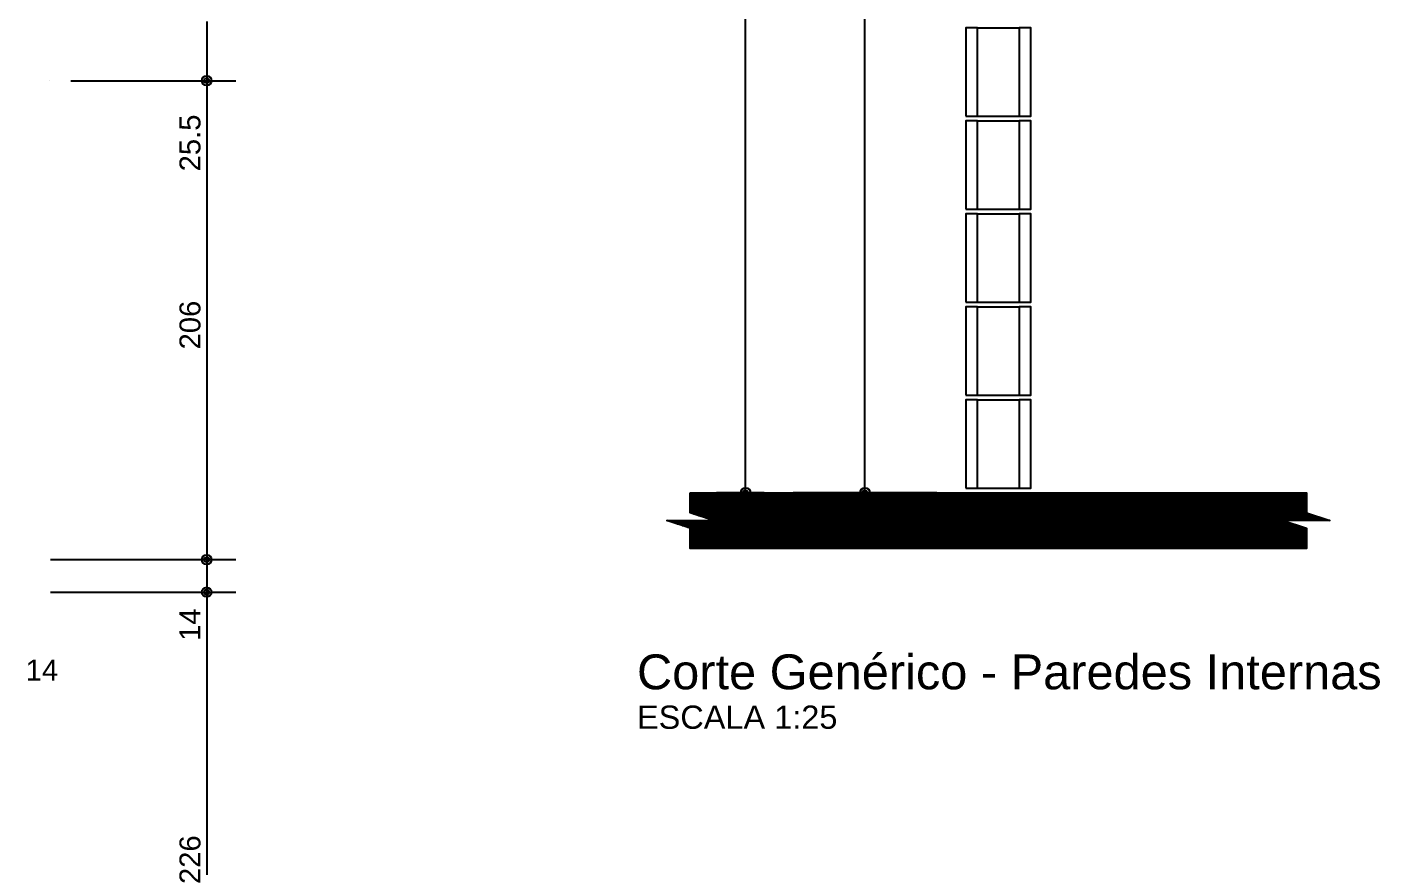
# Model space of a CAD drawing. Extents: x 0 to 119, y 0 to 84.
# Drawn here: x 47.58 to 59.22, y 59.67 to 66.9 of the extents above; entities that cross this region are included whole.
import ezdxf

# ---------------------------------------------------------------- set-up
doc = ezdxf.new("R2010")
doc.units = 0
doc.header["$MEASUREMENT"] = 0
doc.linetypes.add('ESTILO_TQS_0003', pattern=[1.5, 0.5, -0.4, 0.1, -0.5])
for name, color, linetype in [('10', 252, 'CONTINUOUS'), ('20', 1, 'CONTINUOUS'), ('24', 7, 'CONTINUOUS'), ('29', 9, 'CONTINUOUS'), ('32', 250, 'CONTINUOUS'), ('6', 178, 'CONTINUOUS')]:
    doc.layers.add(name, color=color, linetype=linetype)
doc.styles.add('TQS_ARIAL', font='arial.ttf')

msp = doc.modelspace()

# ---------------------------------------------------------------- linework, layer by layer
at = {"layer": '10', "color": 252, "linetype": 'Continuous'}
for p, q in [((55.754675, 66.890497), (56.114675, 66.890497)), ((55.754675, 66.130497), (56.114675, 66.130497)), ((55.754675, 66.090497), (56.114675, 66.090497)), ((55.754675, 65.330497), (56.114675, 65.330497)), ((55.754675, 65.290497), (56.114675, 65.290497)), ((55.754675, 64.530497), (56.114675, 64.530497)), ((55.754675, 64.490497), (56.114675, 64.490497)), ((55.754675, 63.730497), (56.114675, 63.730497)), ((55.754675, 63.690497), (56.114675, 63.690497)), ((55.754675, 62.930497), (56.114675, 62.930497))]:
    msp.add_line(p, q, dxfattribs=at)
for points in [[(55.654675, 66.130497), (55.754675, 66.130497), (55.754675, 66.890497), (55.654675, 66.890497), (55.654675, 66.130497)], [(56.114675, 66.130497), (56.214675, 66.130497), (56.214675, 66.890497), (56.114675, 66.890497), (56.114675, 66.130497)], [(55.654675, 65.330497), (55.754675, 65.330497), (55.754675, 66.090497), (55.654675, 66.090497), (55.654675, 65.330497)], [(56.114675, 65.330497), (56.214675, 65.330497), (56.214675, 66.090497), (56.114675, 66.090497), (56.114675, 65.330497)], [(55.654675, 64.530497), (55.754675, 64.530497), (55.754675, 65.290497), (55.654675, 65.290497), (55.654675, 64.530497)], [(56.114675, 64.530497), (56.214675, 64.530497), (56.214675, 65.290497), (56.114675, 65.290497), (56.114675, 64.530497)], [(55.654675, 63.730497), (55.754675, 63.730497), (55.754675, 64.490497), (55.654675, 64.490497), (55.654675, 63.730497)], [(56.114675, 63.730497), (56.214675, 63.730497), (56.214675, 64.490497), (56.114675, 64.490497), (56.114675, 63.730497)], [(55.654675, 62.930497), (55.754675, 62.930497), (55.754675, 63.690497), (55.654675, 63.690497), (55.654675, 62.930497)], [(56.114675, 62.930497), (56.214675, 62.930497), (56.214675, 63.690497), (56.114675, 63.690497), (56.114675, 62.930497)]]:
    msp.add_lwpolyline(points, dxfattribs=at)
at = {"layer": '20', "color": 1, "linetype": 'ESTILO_TQS_0003'}
msp.add_line((13.457408, 66.43486), (49.378504, 66.43486), dxfattribs=at)
at = {"layer": '29', "color": 9, "linetype": 'Continuous'}
for p, q in [((53.28434, 62.42016), (53.754678, 62.890497)), ((53.28434, 62.434302), (53.740536, 62.890497)), ((53.28434, 62.448444), (53.726393, 62.890497)), ((53.28434, 62.717164), (53.457693, 62.890497)), ((53.28434, 62.731286), (53.443551, 62.890497)), ((53.28434, 62.745429), (53.429409, 62.890497)), ((53.28434, 62.759571), (53.415266, 62.890497)), ((53.28434, 62.773713), (53.401124, 62.890497)), ((53.28434, 62.787855), (53.386982, 62.890497)), ((53.28434, 62.801997), (53.37284, 62.890497)), ((53.28434, 62.816139), (53.358698, 62.890497)), ((53.28434, 62.830281), (53.344556, 62.890497)), ((53.28434, 62.844424), (53.330414, 62.890497)), ((53.28434, 62.858566), (53.316271, 62.890497)), ((53.28434, 62.872708), (53.302129, 62.890497)), ((53.28434, 62.88685), (53.287987, 62.890497)), ((53.28434, 62.879162), (53.753005, 62.410497)), ((53.28434, 62.86502), (53.738863, 62.410497)), ((53.28434, 62.850878), (53.72472, 62.410497)), ((53.28434, 62.836736), (53.463698, 62.657378)), ((53.287147, 62.890497), (53.767147, 62.410497)), ((53.28882, 62.410497), (53.76882, 62.890497)), ((53.294961, 62.713623), (53.471835, 62.890497)), ((53.301289, 62.890497), (53.781289, 62.410497)), ((53.302962, 62.410497), (53.782962, 62.890497)), ((53.305568, 62.710088), (53.485977, 62.890497)), ((53.315431, 62.890497), (53.795431, 62.410497)), ((53.316174, 62.706552), (53.500119, 62.890497)), ((53.317104, 62.410497), (53.797104, 62.890497)), ((53.326781, 62.703017), (53.514261, 62.890497)), ((53.329573, 62.890497), (53.809573, 62.410497)), ((53.331246, 62.410497), (53.811246, 62.890497)), ((53.337387, 62.699481), (53.528404, 62.890497)), ((53.343715, 62.890497), (53.823715, 62.410497)), ((53.345388, 62.410497), (53.825388, 62.890497)), ((53.347994, 62.695946), (53.542546, 62.890497)), ((53.357858, 62.890497), (53.837858, 62.410497)), ((53.358601, 62.69241), (53.556688, 62.890497)), ((53.35953, 62.410497), (53.83953, 62.890497)), ((53.369207, 62.688875), (53.57083, 62.890497)), ((53.372, 62.890497), (53.852, 62.410497)), ((53.373673, 62.410497), (53.853673, 62.890497)), ((53.379814, 62.685339), (53.584972, 62.890497)), ((53.386142, 62.890497), (53.866142, 62.410497)), ((53.387815, 62.410497), (53.867815, 62.890497)), ((53.390421, 62.681804), (53.599114, 62.890497)), ((53.400284, 62.890497), (53.880284, 62.410497)), ((53.401027, 62.678268), (53.613256, 62.890497)), ((53.401957, 62.410497), (53.881957, 62.890497)), ((53.411634, 62.674733), (53.627398, 62.890497)), ((53.414426, 62.890497), (53.894426, 62.410497)), ((53.416099, 62.410497), (53.896099, 62.890497)), ((53.42224, 62.671197), (53.641541, 62.890497)), ((53.428568, 62.890497), (53.908568, 62.410497)), ((53.430241, 62.410497), (53.910241, 62.890497)), ((53.432847, 62.667662), (53.655683, 62.890497)), ((53.44271, 62.890497), (53.92271, 62.410497)), ((53.443454, 62.664126), (53.669825, 62.890497)), ((53.444383, 62.410497), (53.924383, 62.890497)), ((53.45406, 62.66059), (53.683967, 62.890497)), ((53.456852, 62.890497), (53.936852, 62.410497)), ((53.458525, 62.410497), (53.938525, 62.890497)), ((53.464667, 62.657055), (53.698109, 62.890497)), ((53.470995, 62.890497), (53.950995, 62.410497)), ((53.472668, 62.410497), (53.952668, 62.890497)), ((53.475273, 62.653519), (53.712251, 62.890497)), ((53.485137, 62.890497), (53.965137, 62.410497)), ((53.48681, 62.410497), (53.96681, 62.890497)), ((53.499279, 62.890497), (53.979279, 62.410497)), ((53.500952, 62.410497), (53.980952, 62.890497)), ((53.513421, 62.890497), (53.993421, 62.410497)), ((53.515094, 62.410497), (53.995094, 62.890497)), ((53.527563, 62.890497), (54.007563, 62.410497)), ((53.529236, 62.410497), (54.009236, 62.890497)), ((53.541705, 62.890497), (54.021705, 62.410497)), ((53.543378, 62.410497), (54.023378, 62.890497)), ((53.555847, 62.890497), (54.035847, 62.410497)), ((53.55752, 62.410497), (54.03752, 62.890497)), ((53.56999, 62.890497), (54.04999, 62.410497)), ((53.571663, 62.410497), (54.051663, 62.890497)), ((53.584132, 62.890497), (54.064132, 62.410497)), ((53.585805, 62.410497), (54.065805, 62.890497)), ((53.598274, 62.890497), (54.078274, 62.410497)), ((53.599947, 62.410497), (54.079947, 62.890497)), ((53.612416, 62.890497), (54.092416, 62.410497)), ((53.614089, 62.410497), (54.094089, 62.890497)), ((53.626558, 62.890497), (54.106558, 62.410497)), ((53.628231, 62.410497), (54.108231, 62.890497)), ((53.6407, 62.890497), (54.1207, 62.410497)), ((53.642373, 62.410497), (54.122373, 62.890497)), ((53.654842, 62.890497), (54.134842, 62.410497)), ((53.656515, 62.410497), (54.136515, 62.890497)), ((53.668985, 62.890497), (54.148985, 62.410497)), ((53.670657, 62.410497), (54.150657, 62.890497)), ((53.683127, 62.890497), (54.163127, 62.410497)), ((53.6848, 62.410497), (54.1648, 62.890497)), ((53.697269, 62.890497), (54.177269, 62.410497)), ((53.698942, 62.410497), (54.178942, 62.890497)), ((53.711411, 62.890497), (54.191411, 62.410497)), ((53.713084, 62.410497), (54.193084, 62.890497)), ((53.725553, 62.890497), (54.205553, 62.410497)), ((53.727226, 62.410497), (54.207226, 62.890497)), ((53.739695, 62.890497), (54.219695, 62.410497)), ((53.741368, 62.410497), (54.221368, 62.890497)), ((53.753837, 62.890497), (54.233837, 62.410497)), ((53.75551, 62.410497), (54.23551, 62.890497)), ((53.767979, 62.890497), (54.247979, 62.410497)), ((53.769652, 62.410497), (54.249652, 62.890497)), ((53.782122, 62.890497), (54.262122, 62.410497)), ((53.783795, 62.410497), (54.263795, 62.890497)), ((53.796264, 62.890497), (54.276264, 62.410497)), ((53.797937, 62.410497), (54.277937, 62.890497)), ((53.810406, 62.890497), (54.290406, 62.410497)), ((53.812079, 62.410497), (54.292079, 62.890497)), ((53.824548, 62.890497), (54.304548, 62.410497)), ((53.826221, 62.410497), (54.306221, 62.890497)), ((53.83869, 62.890497), (54.31869, 62.410497)), ((53.840363, 62.410497), (54.320363, 62.890497)), ((53.852832, 62.890497), (54.332832, 62.410497)), ((53.854505, 62.410497), (54.334505, 62.890497)), ((53.866974, 62.890497), (54.346974, 62.410497)), ((53.868647, 62.410497), (54.348647, 62.890497)), ((53.881117, 62.890497), (54.361117, 62.410497)), ((53.88279, 62.410497), (54.36279, 62.890497)), ((53.895259, 62.890497), (54.375259, 62.410497)), ((53.896932, 62.410497), (54.376932, 62.890497)), ((53.909401, 62.890497), (54.389401, 62.410497)), ((53.911074, 62.410497), (54.391074, 62.890497)), ((53.923543, 62.890497), (54.403543, 62.410497)), ((53.925216, 62.410497), (54.405216, 62.890497)), ((53.937685, 62.890497), (54.417685, 62.410497)), ((53.939358, 62.410497), (54.419358, 62.890497)), ((53.951827, 62.890497), (54.431827, 62.410497)), ((53.9535, 62.410497), (54.4335, 62.890497)), ((53.965969, 62.890497), (54.445969, 62.410497)), ((53.967642, 62.410497), (54.447642, 62.890497)), ((53.980112, 62.890497), (54.460112, 62.410497)), ((53.981784, 62.410497), (54.461784, 62.890497)), ((53.994254, 62.890497), (54.474254, 62.410497)), ((53.995927, 62.410497), (54.475927, 62.890497)), ((54.008396, 62.890497), (54.488396, 62.410497)), ((54.010069, 62.410497), (54.490069, 62.890497)), ((54.022538, 62.890497), (54.502538, 62.410497)), ((54.024211, 62.410497), (54.504211, 62.890497)), ((54.03668, 62.890497), (54.51668, 62.410497)), ((54.038353, 62.410497), (54.518353, 62.890497)), ((54.050822, 62.890497), (54.530822, 62.410497)), ((54.052495, 62.410497), (54.532495, 62.890497)), ((54.064964, 62.890497), (54.544964, 62.410497)), ((54.066637, 62.410497), (54.546637, 62.890497)), ((54.079106, 62.890497), (54.559106, 62.410497)), ((54.080779, 62.410497), (54.560779, 62.890497)), ((54.093249, 62.890497), (54.573249, 62.410497)), ((54.094922, 62.410497), (54.574922, 62.890497)), ((54.107391, 62.890497), (54.587391, 62.410497)), ((54.109064, 62.410497), (54.589064, 62.890497)), ((54.121533, 62.890497), (54.601533, 62.410497)), ((54.123206, 62.410497), (54.603206, 62.890497)), ((54.135675, 62.890497), (54.615675, 62.410497)), ((54.137348, 62.410497), (54.617348, 62.890497)), ((54.149817, 62.890497), (54.629817, 62.410497)), ((54.15149, 62.410497), (54.63149, 62.890497)), ((54.163959, 62.890497), (54.643959, 62.410497)), ((54.165632, 62.410497), (54.645632, 62.890497)), ((54.178101, 62.890497), (54.658101, 62.410497)), ((54.179774, 62.410497), (54.659774, 62.890497)), ((54.192244, 62.890497), (54.672244, 62.410497)), ((54.193916, 62.410497), (54.673916, 62.890497)), ((54.206386, 62.890497), (54.686386, 62.410497)), ((54.208059, 62.410497), (54.688059, 62.890497)), ((54.220528, 62.890497), (54.700528, 62.410497)), ((54.222201, 62.410497), (54.702201, 62.890497)), ((54.23467, 62.890497), (54.71467, 62.410497)), ((54.236343, 62.410497), (54.716343, 62.890497)), ((54.248812, 62.890497), (54.728812, 62.410497)), ((54.250485, 62.410497), (54.730485, 62.890497)), ((54.262954, 62.890497), (54.742954, 62.410497)), ((54.264627, 62.410497), (54.744627, 62.890497)), ((54.277096, 62.890497), (54.757096, 62.410497)), ((54.278769, 62.410497), (54.758769, 62.890497)), ((54.291238, 62.890497), (54.771238, 62.410497)), ((54.292911, 62.410497), (54.772911, 62.890497)), ((54.305381, 62.890497), (54.785381, 62.410497)), ((54.307054, 62.410497), (54.787054, 62.890497)), ((54.319523, 62.890497), (54.799523, 62.410497)), ((54.321196, 62.410497), (54.801196, 62.890497)), ((54.333665, 62.890497), (54.813665, 62.410497)), ((54.335338, 62.410497), (54.815338, 62.890497)), ((54.347807, 62.890497), (54.827807, 62.410497)), ((54.34948, 62.410497), (54.82948, 62.890497)), ((54.361949, 62.890497), (54.841949, 62.410497)), ((54.363622, 62.410497), (54.843622, 62.890497)), ((54.376091, 62.890497), (54.856091, 62.410497)), ((54.377764, 62.410497), (54.857764, 62.890497)), ((54.390233, 62.890497), (54.870233, 62.410497)), ((54.391906, 62.410497), (54.871906, 62.890497)), ((54.404376, 62.890497), (54.884376, 62.410497)), ((54.406049, 62.410497), (54.886049, 62.890497)), ((54.418518, 62.890497), (54.898518, 62.410497)), ((54.420191, 62.410497), (54.900191, 62.890497)), ((54.43266, 62.890497), (54.91266, 62.410497)), ((54.434333, 62.410497), (54.914333, 62.890497)), ((54.446802, 62.890497), (54.926802, 62.410497)), ((54.448475, 62.410497), (54.928475, 62.890497)), ((54.460944, 62.890497), (54.940944, 62.410497)), ((54.462617, 62.410497), (54.942617, 62.890497)), ((54.475086, 62.890497), (54.955086, 62.410497)), ((54.476759, 62.410497), (54.956759, 62.890497)), ((54.489228, 62.890497), (54.969228, 62.410497)), ((54.490901, 62.410497), (54.970901, 62.890497)), ((54.503371, 62.890497), (54.983371, 62.410497)), ((54.505043, 62.410497), (54.985043, 62.890497)), ((54.517513, 62.890497), (54.997513, 62.410497)), ((54.519186, 62.410497), (54.999186, 62.890497)), ((54.531655, 62.890497), (55.011655, 62.410497)), ((54.533328, 62.410497), (55.013328, 62.890497)), ((54.545797, 62.890497), (55.025797, 62.410497)), ((54.54747, 62.410497), (55.02747, 62.890497)), ((54.559939, 62.890497), (55.039939, 62.410497)), ((54.561612, 62.410497), (55.041612, 62.890497)), ((54.574081, 62.890497), (55.054081, 62.410497)), ((54.575754, 62.410497), (55.055754, 62.890497)), ((54.588223, 62.890497), (55.068223, 62.410497)), ((54.589896, 62.410497), (55.069896, 62.890497)), ((54.602365, 62.890497), (55.082365, 62.410497)), ((54.604038, 62.410497), (55.084038, 62.890497)), ((54.616508, 62.890497), (55.096508, 62.410497)), ((54.618181, 62.410497), (55.098181, 62.890497)), ((54.63065, 62.890497), (55.11065, 62.410497)), ((54.632323, 62.410497), (55.112323, 62.890497)), ((54.644792, 62.890497), (55.124792, 62.410497)), ((54.646465, 62.410497), (55.126465, 62.890497)), ((54.658934, 62.890497), (55.138934, 62.410497)), ((54.660607, 62.410497), (55.140607, 62.890497)), ((54.673076, 62.890497), (55.153076, 62.410497)), ((54.674749, 62.410497), (55.154749, 62.890497)), ((54.687218, 62.890497), (55.167218, 62.410497)), ((54.688891, 62.410497), (55.168891, 62.890497)), ((54.70136, 62.890497), (55.18136, 62.410497)), ((54.703033, 62.410497), (55.183033, 62.890497)), ((54.715503, 62.890497), (55.195503, 62.410497)), ((54.717176, 62.410497), (55.197176, 62.890497)), ((54.729645, 62.890497), (55.209645, 62.410497)), ((54.731318, 62.410497), (55.211318, 62.890497)), ((54.743787, 62.890497), (55.223787, 62.410497)), ((54.74546, 62.410497), (55.22546, 62.890497)), ((54.757929, 62.890497), (55.237929, 62.410497)), ((54.759602, 62.410497), (55.239602, 62.890497)), ((54.772071, 62.890497), (55.252071, 62.410497)), ((54.773744, 62.410497), (55.253744, 62.890497)), ((54.786213, 62.890497), (55.266213, 62.410497)), ((54.787886, 62.410497), (55.267886, 62.890497)), ((54.800355, 62.890497), (55.280355, 62.410497)), ((54.802028, 62.410497), (55.282028, 62.890497)), ((54.814498, 62.890497), (55.294498, 62.410497)), ((54.81617, 62.410497), (55.29617, 62.890497)), ((54.82864, 62.890497), (55.30864, 62.410497)), ((54.830313, 62.410497), (55.310313, 62.890497)), ((54.842782, 62.890497), (55.322782, 62.410497)), ((54.844455, 62.410497), (55.324455, 62.890497)), ((54.856924, 62.890497), (55.336924, 62.410497)), ((54.858597, 62.410497), (55.338597, 62.890497)), ((54.871066, 62.890497), (55.351066, 62.410497)), ((54.872739, 62.410497), (55.352739, 62.890497)), ((54.885208, 62.890497), (55.365208, 62.410497)), ((54.886881, 62.410497), (55.366881, 62.890497)), ((54.89935, 62.890497), (55.37935, 62.410497)), ((54.901023, 62.410497), (55.381023, 62.890497)), ((54.913492, 62.890497), (55.393492, 62.410497)), ((54.915165, 62.410497), (55.395165, 62.890497)), ((54.927635, 62.890497), (55.407635, 62.410497)), ((54.929308, 62.410497), (55.409308, 62.890497)), ((54.941777, 62.890497), (55.421777, 62.410497)), ((54.94345, 62.410497), (55.42345, 62.890497)), ((54.955919, 62.890497), (55.435919, 62.410497)), ((54.957592, 62.410497), (55.437592, 62.890497)), ((54.970061, 62.890497), (55.450061, 62.410497)), ((54.971734, 62.410497), (55.451734, 62.890497)), ((54.984203, 62.890497), (55.464203, 62.410497)), ((54.985876, 62.410497), (55.465876, 62.890497)), ((54.998345, 62.890497), (55.478345, 62.410497)), ((55.000018, 62.410497), (55.480018, 62.890497)), ((55.012487, 62.890497), (55.492487, 62.410497)), ((55.01416, 62.410497), (55.49416, 62.890497)), ((55.02663, 62.890497), (55.50663, 62.410497)), ((55.028302, 62.410497), (55.508302, 62.890497)), ((55.040772, 62.890497), (55.520772, 62.410497)), ((55.042445, 62.410497), (55.522445, 62.890497)), ((55.054914, 62.890497), (55.534914, 62.410497)), ((55.056587, 62.410497), (55.536587, 62.890497)), ((55.069056, 62.890497), (55.549056, 62.410497)), ((55.070729, 62.410497), (55.550729, 62.890497)), ((55.083198, 62.890497), (55.563198, 62.410497)), ((55.084871, 62.410497), (55.564871, 62.890497)), ((55.09734, 62.890497), (55.57734, 62.410497)), ((55.099013, 62.410497), (55.579013, 62.890497)), ((55.111482, 62.890497), (55.591482, 62.410497)), ((55.113155, 62.410497), (55.593155, 62.890497)), ((55.125624, 62.890497), (55.605624, 62.410497)), ((55.127297, 62.410497), (55.607297, 62.890497)), ((55.139767, 62.890497), (55.619767, 62.410497)), ((55.14144, 62.410497), (55.62144, 62.890497)), ((55.153909, 62.890497), (55.633909, 62.410497)), ((55.155582, 62.410497), (55.635582, 62.890497)), ((55.168051, 62.890497), (55.648051, 62.410497)), ((55.169724, 62.410497), (55.649724, 62.890497)), ((55.182193, 62.890497), (55.662193, 62.410497)), ((55.183866, 62.410497), (55.663866, 62.890497)), ((55.196335, 62.890497), (55.676335, 62.410497)), ((55.198008, 62.410497), (55.678008, 62.890497)), ((55.210477, 62.890497), (55.690477, 62.410497)), ((55.21215, 62.410497), (55.69215, 62.890497)), ((55.224619, 62.890497), (55.704619, 62.410497)), ((55.226292, 62.410497), (55.706292, 62.890497)), ((55.238762, 62.890497), (55.718762, 62.410497)), ((55.240435, 62.410497), (55.720435, 62.890497)), ((55.252904, 62.890497), (55.732904, 62.410497)), ((55.254577, 62.410497), (55.734577, 62.890497)), ((55.267046, 62.890497), (55.747046, 62.410497)), ((55.268719, 62.410497), (55.748719, 62.890497)), ((55.281188, 62.890497), (55.761188, 62.410497)), ((55.282861, 62.410497), (55.762861, 62.890497)), ((55.29533, 62.890497), (55.77533, 62.410497)), ((55.297003, 62.410497), (55.777003, 62.890497)), ((55.309472, 62.890497), (55.789472, 62.410497)), ((55.311145, 62.410497), (55.791145, 62.890497)), ((55.323614, 62.890497), (55.803614, 62.410497)), ((55.325287, 62.410497), (55.805287, 62.890497)), ((55.337757, 62.890497), (55.817757, 62.410497)), ((55.339429, 62.410497), (55.819429, 62.890497)), ((55.351899, 62.890497), (55.831899, 62.410497)), ((55.353572, 62.410497), (55.833572, 62.890497)), ((55.366041, 62.890497), (55.846041, 62.410497)), ((55.367714, 62.410497), (55.847714, 62.890497)), ((55.380183, 62.890497), (55.860183, 62.410497)), ((55.381856, 62.410497), (55.861856, 62.890497)), ((55.394325, 62.890497), (55.874325, 62.410497)), ((55.395998, 62.410497), (55.875998, 62.890497)), ((55.408467, 62.890497), (55.888467, 62.410497)), ((55.41014, 62.410497), (55.89014, 62.890497)), ((55.422609, 62.890497), (55.902609, 62.410497)), ((55.424282, 62.410497), (55.904282, 62.890497)), ((55.436751, 62.890497), (55.916751, 62.410497)), ((55.438424, 62.410497), (55.918424, 62.890497)), ((55.450894, 62.890497), (55.930894, 62.410497)), ((55.452567, 62.410497), (55.932567, 62.890497)), ((55.465036, 62.890497), (55.945036, 62.410497)), ((55.466709, 62.410497), (55.946709, 62.890497)), ((55.479178, 62.890497), (55.959178, 62.410497)), ((55.480851, 62.410497), (55.960851, 62.890497)), ((55.49332, 62.890497), (55.97332, 62.410497)), ((55.494993, 62.410497), (55.974993, 62.890497)), ((55.507462, 62.890497), (55.987462, 62.410497)), ((55.509135, 62.410497), (55.989135, 62.890497)), ((55.521604, 62.890497), (56.001604, 62.410497)), ((55.523277, 62.410497), (56.003277, 62.890497)), ((55.535746, 62.890497), (56.015746, 62.410497)), ((55.537419, 62.410497), (56.017419, 62.890497)), ((55.549889, 62.890497), (56.029889, 62.410497)), ((55.551562, 62.410497), (56.031562, 62.890497)), ((55.564031, 62.890497), (56.044031, 62.410497)), ((55.565704, 62.410497), (56.045704, 62.890497)), ((55.578173, 62.890497), (56.058173, 62.410497)), ((55.579846, 62.410497), (56.059846, 62.890497)), ((55.592315, 62.890497), (56.072315, 62.410497)), ((55.593988, 62.410497), (56.073988, 62.890497)), ((55.606457, 62.890497), (56.086457, 62.410497)), ((55.60813, 62.410497), (56.08813, 62.890497)), ((55.620599, 62.890497), (56.100599, 62.410497)), ((55.622272, 62.410497), (56.102272, 62.890497)), ((55.634741, 62.890497), (56.114741, 62.410497)), ((55.636414, 62.410497), (56.116414, 62.890497)), ((55.648884, 62.890497), (56.128884, 62.410497)), ((55.650556, 62.410497), (56.130556, 62.890497)), ((55.663026, 62.890497), (56.143026, 62.410497)), ((55.664699, 62.410497), (56.144699, 62.890497)), ((55.677168, 62.890497), (56.157168, 62.410497)), ((55.678841, 62.410497), (56.158841, 62.890497)), ((55.69131, 62.890497), (56.17131, 62.410497)), ((55.692983, 62.410497), (56.172983, 62.890497)), ((55.705452, 62.890497), (56.185452, 62.410497)), ((55.707125, 62.410497), (56.187125, 62.890497)), ((55.719594, 62.890497), (56.199594, 62.410497)), ((55.721267, 62.410497), (56.201267, 62.890497)), ((55.733736, 62.890497), (56.213736, 62.410497)), ((55.735409, 62.410497), (56.215409, 62.890497)), ((55.747878, 62.890497), (56.227878, 62.410497)), ((55.749551, 62.410497), (56.229551, 62.890497)), ((55.762021, 62.890497), (56.242021, 62.410497)), ((55.763694, 62.410497), (56.243694, 62.890497)), ((55.776163, 62.890497), (56.256163, 62.410497)), ((55.777836, 62.410497), (56.257836, 62.890497)), ((55.790305, 62.890497), (56.270305, 62.410497)), ((55.791978, 62.410497), (56.271978, 62.890497)), ((55.804447, 62.890497), (56.284447, 62.410497)), ((55.80612, 62.410497), (56.28612, 62.890497)), ((55.818589, 62.890497), (56.298589, 62.410497)), ((55.820262, 62.410497), (56.300262, 62.890497)), ((55.832731, 62.890497), (56.312731, 62.410497)), ((55.834404, 62.410497), (56.314404, 62.890497)), ((55.846873, 62.890497), (56.326873, 62.410497)), ((55.848546, 62.410497), (56.328546, 62.890497)), ((55.861016, 62.890497), (56.341016, 62.410497)), ((55.862688, 62.410497), (56.342688, 62.890497)), ((55.875158, 62.890497), (56.355158, 62.410497)), ((55.876831, 62.410497), (56.356831, 62.890497)), ((55.8893, 62.890497), (56.3693, 62.410497)), ((55.890973, 62.410497), (56.370973, 62.890497)), ((55.903442, 62.890497), (56.383442, 62.410497)), ((55.905115, 62.410497), (56.385115, 62.890497)), ((55.917584, 62.890497), (56.397584, 62.410497)), ((55.919257, 62.410497), (56.399257, 62.890497)), ((55.931726, 62.890497), (56.411726, 62.410497)), ((55.933399, 62.410497), (56.413399, 62.890497)), ((55.945868, 62.890497), (56.425868, 62.410497)), ((55.947541, 62.410497), (56.427541, 62.890497)), ((55.96001, 62.890497), (56.44001, 62.410497)), ((55.961683, 62.410497), (56.441683, 62.890497)), ((55.974153, 62.890497), (56.454153, 62.410497)), ((55.975826, 62.410497), (56.455826, 62.890497)), ((55.988295, 62.890497), (56.468295, 62.410497)), ((55.989968, 62.410497), (56.469968, 62.890497)), ((56.002437, 62.890497), (56.482437, 62.410497)), ((56.00411, 62.410497), (56.48411, 62.890497)), ((56.016579, 62.890497), (56.496579, 62.410497)), ((56.018252, 62.410497), (56.498252, 62.890497)), ((56.030721, 62.890497), (56.510721, 62.410497)), ((56.032394, 62.410497), (56.512394, 62.890497)), ((56.044863, 62.890497), (56.524863, 62.410497)), ((56.046536, 62.410497), (56.526536, 62.890497)), ((56.059005, 62.890497), (56.539005, 62.410497)), ((56.060678, 62.410497), (56.540678, 62.890497)), ((56.073148, 62.890497), (56.553148, 62.410497)), ((56.074821, 62.410497), (56.554821, 62.890497)), ((56.08729, 62.890497), (56.56729, 62.410497)), ((56.088963, 62.410497), (56.568963, 62.890497)), ((56.101432, 62.890497), (56.581432, 62.410497)), ((56.103105, 62.410497), (56.583105, 62.890497)), ((56.115574, 62.890497), (56.595574, 62.410497)), ((56.117247, 62.410497), (56.597247, 62.890497)), ((56.129716, 62.890497), (56.609716, 62.410497)), ((56.131389, 62.410497), (56.611389, 62.890497)), ((56.143858, 62.890497), (56.623858, 62.410497)), ((56.145531, 62.410497), (56.625531, 62.890497)), ((56.158, 62.890497), (56.638, 62.410497)), ((56.159673, 62.410497), (56.639673, 62.890497)), ((56.172143, 62.890497), (56.652143, 62.410497)), ((56.173815, 62.410497), (56.653815, 62.890497)), ((56.186285, 62.890497), (56.666285, 62.410497)), ((56.187958, 62.410497), (56.667958, 62.890497)), ((56.200427, 62.890497), (56.680427, 62.410497)), ((56.2021, 62.410497), (56.6821, 62.890497)), ((56.214569, 62.890497), (56.694569, 62.410497)), ((56.216242, 62.410497), (56.696242, 62.890497)), ((56.228711, 62.890497), (56.708711, 62.410497)), ((56.230384, 62.410497), (56.710384, 62.890497)), ((56.242853, 62.890497), (56.722853, 62.410497)), ((56.244526, 62.410497), (56.724526, 62.890497)), ((56.256995, 62.890497), (56.736995, 62.410497)), ((56.258668, 62.410497), (56.738668, 62.890497)), ((56.271137, 62.890497), (56.751137, 62.410497)), ((56.27281, 62.410497), (56.75281, 62.890497)), ((56.28528, 62.890497), (56.76528, 62.410497)), ((56.286953, 62.410497), (56.766953, 62.890497)), ((56.299422, 62.890497), (56.779422, 62.410497)), ((56.301095, 62.410497), (56.781095, 62.890497)), ((56.313564, 62.890497), (56.793564, 62.410497)), ((56.315237, 62.410497), (56.795237, 62.890497)), ((56.327706, 62.890497), (56.807706, 62.410497)), ((56.329379, 62.410497), (56.809379, 62.890497)), ((56.341848, 62.890497), (56.821848, 62.410497)), ((56.343521, 62.410497), (56.823521, 62.890497)), ((56.35599, 62.890497), (56.83599, 62.410497)), ((56.357663, 62.410497), (56.837663, 62.890497)), ((56.370132, 62.890497), (56.850132, 62.410497)), ((56.371805, 62.410497), (56.851805, 62.890497)), ((56.384275, 62.890497), (56.864275, 62.410497)), ((56.385948, 62.410497), (56.865948, 62.890497)), ((56.398417, 62.890497), (56.878417, 62.410497)), ((56.40009, 62.410497), (56.88009, 62.890497)), ((56.412559, 62.890497), (56.892559, 62.410497)), ((56.414232, 62.410497), (56.894232, 62.890497)), ((56.426701, 62.890497), (56.906701, 62.410497)), ((56.428374, 62.410497), (56.908374, 62.890497)), ((56.440843, 62.890497), (56.920843, 62.410497)), ((56.442516, 62.410497), (56.922516, 62.890497)), ((56.454985, 62.890497), (56.934985, 62.410497)), ((56.456658, 62.410497), (56.936658, 62.890497)), ((56.469127, 62.890497), (56.949127, 62.410497)), ((56.4708, 62.410497), (56.9508, 62.890497)), ((56.48327, 62.890497), (56.96327, 62.410497)), ((56.484942, 62.410497), (56.964942, 62.890497)), ((56.497412, 62.890497), (56.977412, 62.410497)), ((56.499085, 62.410497), (56.979085, 62.890497)), ((56.511554, 62.890497), (56.991554, 62.410497)), ((56.513227, 62.410497), (56.993227, 62.890497)), ((56.525696, 62.890497), (57.005696, 62.410497)), ((56.527369, 62.410497), (57.007369, 62.890497)), ((56.539838, 62.890497), (57.019838, 62.410497)), ((56.541511, 62.410497), (57.021511, 62.890497)), ((56.55398, 62.890497), (57.03398, 62.410497)), ((56.555653, 62.410497), (57.035653, 62.890497)), ((56.568122, 62.890497), (57.048122, 62.410497)), ((56.569795, 62.410497), (57.049795, 62.890497)), ((56.582264, 62.890497), (57.062264, 62.410497)), ((56.583937, 62.410497), (57.063937, 62.890497)), ((56.596407, 62.890497), (57.076407, 62.410497)), ((56.59808, 62.410497), (57.07808, 62.890497)), ((56.610549, 62.890497), (57.090549, 62.410497)), ((56.612222, 62.410497), (57.092222, 62.890497)), ((56.624691, 62.890497), (57.104691, 62.410497)), ((56.626364, 62.410497), (57.106364, 62.890497)), ((56.638833, 62.890497), (57.118833, 62.410497)), ((56.640506, 62.410497), (57.120506, 62.890497)), ((56.652975, 62.890497), (57.132975, 62.410497)), ((56.654648, 62.410497), (57.134648, 62.890497)), ((56.667117, 62.890497), (57.147117, 62.410497)), ((56.66879, 62.410497), (57.14879, 62.890497)), ((56.681259, 62.890497), (57.161259, 62.410497)), ((56.682932, 62.410497), (57.162932, 62.890497)), ((56.695402, 62.890497), (57.175402, 62.410497)), ((56.697074, 62.410497), (57.177074, 62.890497)), ((56.709544, 62.890497), (57.189544, 62.410497)), ((56.711217, 62.410497), (57.191217, 62.890497)), ((56.723686, 62.890497), (57.203686, 62.410497)), ((56.725359, 62.410497), (57.205359, 62.890497)), ((56.737828, 62.890497), (57.217828, 62.410497)), ((56.739501, 62.410497), (57.219501, 62.890497)), ((56.75197, 62.890497), (57.23197, 62.410497)), ((56.753643, 62.410497), (57.233643, 62.890497)), ((56.766112, 62.890497), (57.246112, 62.410497)), ((56.767785, 62.410497), (57.247785, 62.890497)), ((56.780254, 62.890497), (57.260254, 62.410497)), ((56.781927, 62.410497), (57.261927, 62.890497)), ((56.794396, 62.890497), (57.274396, 62.410497)), ((56.796069, 62.410497), (57.276069, 62.890497)), ((56.808539, 62.890497), (57.288539, 62.410497)), ((56.810212, 62.410497), (57.290212, 62.890497)), ((56.822681, 62.890497), (57.302681, 62.410497)), ((56.824354, 62.410497), (57.304354, 62.890497)), ((56.836823, 62.890497), (57.316823, 62.410497)), ((56.838496, 62.410497), (57.318496, 62.890497)), ((56.850965, 62.890497), (57.330965, 62.410497)), ((56.852638, 62.410497), (57.332638, 62.890497)), ((56.865107, 62.890497), (57.345107, 62.410497)), ((56.86678, 62.410497), (57.34678, 62.890497)), ((56.879249, 62.890497), (57.359249, 62.410497)), ((56.880922, 62.410497), (57.360922, 62.890497)), ((56.893391, 62.890497), (57.373391, 62.410497)), ((56.895064, 62.410497), (57.375064, 62.890497)), ((56.907534, 62.890497), (57.387534, 62.410497)), ((56.909207, 62.410497), (57.389207, 62.890497)), ((56.921676, 62.890497), (57.401676, 62.410497)), ((56.923349, 62.410497), (57.403349, 62.890497)), ((56.935818, 62.890497), (57.415818, 62.410497)), ((56.937491, 62.410497), (57.417491, 62.890497)), ((56.94996, 62.890497), (57.42996, 62.410497)), ((56.951633, 62.410497), (57.431633, 62.890497)), ((56.964102, 62.890497), (57.444102, 62.410497)), ((56.965775, 62.410497), (57.445775, 62.890497)), ((56.978244, 62.890497), (57.458244, 62.410497)), ((56.979917, 62.410497), (57.459917, 62.890497)), ((56.992386, 62.890497), (57.472386, 62.410497)), ((56.994059, 62.410497), (57.474059, 62.890497)), ((57.006529, 62.890497), (57.486529, 62.410497)), ((57.008201, 62.410497), (57.488201, 62.890497)), ((57.020671, 62.890497), (57.500671, 62.410497)), ((57.022344, 62.410497), (57.502344, 62.890497)), ((57.034813, 62.890497), (57.514813, 62.410497)), ((57.036486, 62.410497), (57.516486, 62.890497)), ((57.048955, 62.890497), (57.528955, 62.410497)), ((57.050628, 62.410497), (57.530628, 62.890497)), ((57.063097, 62.890497), (57.543097, 62.410497)), ((57.06477, 62.410497), (57.54477, 62.890497)), ((57.077239, 62.890497), (57.557239, 62.410497)), ((57.078912, 62.410497), (57.558912, 62.890497)), ((57.091381, 62.890497), (57.571381, 62.410497)), ((57.093054, 62.410497), (57.573054, 62.890497)), ((57.105523, 62.890497), (57.585523, 62.410497)), ((57.107196, 62.410497), (57.587196, 62.890497)), ((57.119666, 62.890497), (57.599666, 62.410497)), ((57.121339, 62.410497), (57.601339, 62.890497)), ((57.133808, 62.890497), (57.613808, 62.410497)), ((57.135481, 62.410497), (57.615481, 62.890497)), ((57.14795, 62.890497), (57.62795, 62.410497)), ((57.149623, 62.410497), (57.629623, 62.890497)), ((57.162092, 62.890497), (57.642092, 62.410497)), ((57.163765, 62.410497), (57.643765, 62.890497)), ((57.176234, 62.890497), (57.656234, 62.410497)), ((57.177907, 62.410497), (57.657907, 62.890497)), ((57.190376, 62.890497), (57.670376, 62.410497)), ((57.192049, 62.410497), (57.672049, 62.890497)), ((57.204518, 62.890497), (57.684518, 62.410497)), ((57.206191, 62.410497), (57.686191, 62.890497)), ((57.218661, 62.890497), (57.698661, 62.410497)), ((57.220334, 62.410497), (57.700334, 62.890497)), ((57.232803, 62.890497), (57.712803, 62.410497)), ((57.234476, 62.410497), (57.714476, 62.890497)), ((57.246945, 62.890497), (57.726945, 62.410497)), ((57.248618, 62.410497), (57.728618, 62.890497)), ((57.261087, 62.890497), (57.741087, 62.410497)), ((57.26276, 62.410497), (57.74276, 62.890497)), ((57.275229, 62.890497), (57.755229, 62.410497)), ((57.276902, 62.410497), (57.756902, 62.890497)), ((57.289371, 62.890497), (57.769371, 62.410497)), ((57.291044, 62.410497), (57.771044, 62.890497)), ((57.303513, 62.890497), (57.783513, 62.410497)), ((57.305186, 62.410497), (57.785186, 62.890497)), ((57.317656, 62.890497), (57.797656, 62.410497)), ((57.319328, 62.410497), (57.799328, 62.890497)), ((57.331798, 62.890497), (57.811798, 62.410497)), ((57.333471, 62.410497), (57.813471, 62.890497)), ((57.34594, 62.890497), (57.82594, 62.410497)), ((57.347613, 62.410497), (57.827613, 62.890497)), ((57.360082, 62.890497), (57.840082, 62.410497)), ((57.361755, 62.410497), (57.841755, 62.890497)), ((57.374224, 62.890497), (57.854224, 62.410497)), ((57.375897, 62.410497), (57.855897, 62.890497)), ((57.388366, 62.890497), (57.868366, 62.410497)), ((57.390039, 62.410497), (57.870039, 62.890497)), ((57.402508, 62.890497), (57.882508, 62.410497)), ((57.404181, 62.410497), (57.884181, 62.890497)), ((57.41665, 62.890497), (57.89665, 62.410497)), ((57.418323, 62.410497), (57.898323, 62.890497)), ((57.430793, 62.890497), (57.910793, 62.410497)), ((57.432466, 62.410497), (57.912466, 62.890497)), ((57.444935, 62.890497), (57.924935, 62.410497)), ((57.446608, 62.410497), (57.926608, 62.890497)), ((57.459077, 62.890497), (57.939077, 62.410497)), ((57.46075, 62.410497), (57.94075, 62.890497)), ((57.473219, 62.890497), (57.953219, 62.410497)), ((57.474892, 62.410497), (57.954892, 62.890497)), ((57.487361, 62.890497), (57.967361, 62.410497)), ((57.489034, 62.410497), (57.969034, 62.890497)), ((57.501503, 62.890497), (57.981503, 62.410497)), ((57.503176, 62.410497), (57.983176, 62.890497)), ((57.515645, 62.890497), (57.995645, 62.410497)), ((57.517318, 62.410497), (57.997318, 62.890497)), ((57.529788, 62.890497), (58.009788, 62.410497)), ((57.53146, 62.410497), (58.01146, 62.890497)), ((57.54393, 62.890497), (58.02393, 62.410497)), ((57.545603, 62.410497), (58.025603, 62.890497)), ((57.558072, 62.890497), (58.038072, 62.410497)), ((57.559745, 62.410497), (58.039745, 62.890497)), ((57.572214, 62.890497), (58.052214, 62.410497)), ((57.573887, 62.410497), (58.053887, 62.890497)), ((57.586356, 62.890497), (58.066356, 62.410497)), ((57.588029, 62.410497), (58.068029, 62.890497)), ((57.600498, 62.890497), (58.080498, 62.410497)), ((57.602171, 62.410497), (58.082171, 62.890497)), ((57.61464, 62.890497), (58.09464, 62.410497)), ((57.616313, 62.410497), (58.096313, 62.890497)), ((57.628782, 62.890497), (58.108782, 62.410497)), ((57.630455, 62.410497), (58.110455, 62.890497)), ((57.642925, 62.890497), (58.122925, 62.410497)), ((57.644598, 62.410497), (58.124598, 62.890497)), ((57.657067, 62.890497), (58.137067, 62.410497)), ((57.65874, 62.410497), (58.13874, 62.890497)), ((57.671209, 62.890497), (58.151209, 62.410497)), ((57.672882, 62.410497), (58.152882, 62.890497)), ((57.685351, 62.890497), (58.165351, 62.410497)), ((57.687024, 62.410497), (58.167024, 62.890497)), ((57.699493, 62.890497), (58.179493, 62.410497)), ((57.701166, 62.410497), (58.181166, 62.890497)), ((57.713635, 62.890497), (58.193635, 62.410497)), ((57.715308, 62.410497), (58.195308, 62.890497)), ((57.727777, 62.890497), (58.207777, 62.410497)), ((57.72945, 62.410497), (58.20945, 62.890497)), ((57.74192, 62.890497), (58.22192, 62.410497)), ((57.743593, 62.410497), (58.223593, 62.890497)), ((57.756062, 62.890497), (58.236062, 62.410497)), ((57.757735, 62.410497), (58.237735, 62.890497)), ((57.770204, 62.890497), (58.250204, 62.410497)), ((57.771877, 62.410497), (58.251877, 62.890497)), ((57.784346, 62.890497), (58.264346, 62.410497)), ((57.786019, 62.410497), (58.266019, 62.890497)), ((57.798488, 62.890497), (58.278488, 62.410497)), ((57.800161, 62.410497), (58.280161, 62.890497)), ((57.81263, 62.890497), (58.29263, 62.410497)), ((57.814303, 62.410497), (58.294303, 62.890497)), ((57.826772, 62.890497), (58.306772, 62.410497)), ((57.828445, 62.410497), (58.308445, 62.890497)), ((57.840915, 62.890497), (58.320915, 62.410497)), ((57.842587, 62.410497), (58.322587, 62.890497)), ((57.855057, 62.890497), (58.335057, 62.410497)), ((57.85673, 62.410497), (58.33673, 62.890497)), ((57.869199, 62.890497), (58.349199, 62.410497)), ((57.870872, 62.410497), (58.350872, 62.890497)), ((57.883341, 62.890497), (58.363341, 62.410497)), ((57.885014, 62.410497), (58.365014, 62.890497)), ((57.897483, 62.890497), (58.377483, 62.410497)), ((57.899156, 62.410497), (58.379156, 62.890497)), ((57.911625, 62.890497), (58.391625, 62.410497)), ((57.913298, 62.410497), (58.393298, 62.890497)), ((57.925767, 62.890497), (58.405767, 62.410497)), ((57.92744, 62.410497), (58.40744, 62.890497)), ((57.939909, 62.890497), (58.419909, 62.410497)), ((57.941582, 62.410497), (58.421582, 62.890497)), ((57.954052, 62.890497), (58.434052, 62.410497)), ((57.955725, 62.410497), (58.435725, 62.890497)), ((57.968194, 62.890497), (58.448194, 62.410497)), ((57.969867, 62.410497), (58.449867, 62.890497)), ((57.982336, 62.890497), (58.462336, 62.410497)), ((57.984009, 62.410497), (58.464009, 62.890497)), ((57.996478, 62.890497), (58.476478, 62.410497)), ((57.998151, 62.410497), (58.478151, 62.890497)), ((58.01062, 62.890497), (58.49062, 62.410497)), ((58.012293, 62.410497), (58.492293, 62.890497)), ((58.024762, 62.890497), (58.504762, 62.410497)), ((58.026435, 62.410497), (58.506435, 62.890497)), ((58.038904, 62.890497), (58.518904, 62.410497)), ((58.040577, 62.410497), (58.520577, 62.890497)), ((58.053047, 62.890497), (58.533047, 62.410497)), ((58.05472, 62.410497), (58.53472, 62.890497)), ((58.067189, 62.890497), (58.547189, 62.410497)), ((58.068862, 62.410497), (58.548862, 62.890497)), ((58.081331, 62.890497), (58.561331, 62.410497)), ((58.083004, 62.410497), (58.563004, 62.890497)), ((58.095473, 62.890497), (58.575473, 62.410497)), ((58.097146, 62.410497), (58.577146, 62.890497)), ((58.109615, 62.890497), (58.585011, 62.415101)), ((58.111288, 62.410497), (58.585011, 62.88422)), ((58.123757, 62.890497), (58.585011, 62.429244)), ((58.12543, 62.410497), (58.585011, 62.870078)), ((58.137899, 62.890497), (58.585011, 62.443386)), ((58.139572, 62.410497), (58.585011, 62.855936)), ((58.152042, 62.890497), (58.392042, 62.650497)), ((58.166184, 62.890497), (58.406184, 62.650497)), ((58.180326, 62.890497), (58.420326, 62.650497)), ((58.194468, 62.890497), (58.434468, 62.650497)), ((58.20861, 62.890497), (58.44861, 62.650497)), ((58.222752, 62.890497), (58.462752, 62.650497)), ((58.236894, 62.890497), (58.476894, 62.650497)), ((58.251036, 62.890497), (58.491036, 62.650497)), ((58.265179, 62.890497), (58.505179, 62.650497)), ((58.279321, 62.890497), (58.519321, 62.650497)), ((58.293463, 62.890497), (58.533463, 62.650497)), ((58.307605, 62.890497), (58.547605, 62.650497)), ((58.321747, 62.890497), (58.561747, 62.650497)), ((58.335889, 62.890497), (58.575889, 62.650497)), ((58.350031, 62.890497), (58.590031, 62.650497)), ((58.364174, 62.890497), (58.604174, 62.650497)), ((58.378316, 62.890497), (58.618316, 62.650497)), ((58.392458, 62.890497), (58.632458, 62.650497)), ((58.393714, 62.650497), (58.585011, 62.841794)), ((58.4066, 62.890497), (58.6466, 62.650497)), ((58.420742, 62.890497), (58.585011, 62.726228)), ((58.434884, 62.890497), (58.585011, 62.740371)), ((58.449026, 62.890497), (58.585011, 62.754513)), ((58.463168, 62.890497), (58.585011, 62.768655)), ((58.477311, 62.890497), (58.585011, 62.782797)), ((58.491453, 62.890497), (58.585011, 62.796939)), ((58.505595, 62.890497), (58.585011, 62.811081)), ((58.519737, 62.890497), (58.585011, 62.825223)), ((58.533879, 62.890497), (58.585011, 62.839366)), ((58.548021, 62.890497), (58.585011, 62.853508)), ((58.562163, 62.890497), (58.585011, 62.86765)), ((58.576306, 62.890497), (58.585011, 62.881792)), ((53.28434, 62.822594), (53.442484, 62.664449)), ((53.28434, 62.808451), (53.421271, 62.67152)), ((53.28434, 62.794309), (53.400058, 62.678591)), ((53.28434, 62.780167), (53.378845, 62.685662)), ((53.28434, 62.766025), (53.357632, 62.692733)), ((53.28434, 62.751883), (53.336419, 62.699804)), ((53.28434, 62.737741), (53.315205, 62.706875)), ((53.28434, 62.723599), (53.293992, 62.713946)), ((58.407857, 62.650497), (58.585011, 62.827652)), ((58.421999, 62.650497), (58.585011, 62.813509)), ((58.436141, 62.650497), (58.585011, 62.799367)), ((58.450283, 62.650497), (58.585011, 62.785225)), ((58.464425, 62.650497), (58.585011, 62.771083)), ((58.478567, 62.650497), (58.585011, 62.756941)), ((58.492709, 62.650497), (58.585011, 62.742799)), ((58.506852, 62.650497), (58.585011, 62.728657)), ((53.088741, 62.650497), (53.090941, 62.648297)), ((53.088895, 62.648979), (53.090414, 62.650497)), ((53.099502, 62.645443), (53.104556, 62.650497)), ((53.102883, 62.650497), (53.112154, 62.641226)), ((53.110108, 62.641908), (53.118698, 62.650497)), ((53.117025, 62.650497), (53.133367, 62.634155)), ((53.120715, 62.638372), (53.13284, 62.650497)), ((53.131167, 62.650497), (53.154581, 62.627084)), ((53.131322, 62.634837), (53.146982, 62.650497)), ((53.141928, 62.631301), (53.161124, 62.650497)), ((53.145309, 62.650497), (53.175794, 62.620013)), ((53.152535, 62.627766), (53.175266, 62.650497)), ((53.159451, 62.650497), (53.197007, 62.612941)), ((53.163141, 62.62423), (53.189409, 62.650497)), ((53.173593, 62.650497), (53.21822, 62.60587)), ((53.173748, 62.620695), (53.203551, 62.650497)), ((53.184355, 62.617159), (53.217693, 62.650497)), ((53.187736, 62.650497), (53.239434, 62.598799)), ((53.194961, 62.613623), (53.231835, 62.650497)), ((53.201878, 62.650497), (53.260647, 62.591728)), ((53.205568, 62.610088), (53.245977, 62.650497)), ((53.21602, 62.650497), (53.28186, 62.584657)), ((53.216174, 62.606552), (53.260119, 62.650497)), ((53.226781, 62.603017), (53.274261, 62.650497)), ((53.230162, 62.650497), (53.470162, 62.410497)), ((53.237388, 62.599481), (53.288404, 62.650497)), ((53.244304, 62.650497), (53.484304, 62.410497)), ((53.247994, 62.595946), (53.302546, 62.650497)), ((53.258446, 62.650497), (53.498446, 62.410497)), ((53.258601, 62.59241), (53.316688, 62.650497)), ((53.269207, 62.588875), (53.33083, 62.650497)), ((53.272588, 62.650497), (53.512588, 62.410497)), ((53.279814, 62.585339), (53.344972, 62.650497)), ((53.28434, 62.462586), (53.472251, 62.650497)), ((53.28434, 62.476728), (53.458109, 62.650497)), ((53.28434, 62.49087), (53.443967, 62.650497)), ((53.28434, 62.505012), (53.429825, 62.650497)), ((53.28434, 62.519154), (53.415683, 62.650497)), ((53.28434, 62.533297), (53.401541, 62.650497)), ((53.28434, 62.547439), (53.387398, 62.650497)), ((53.28434, 62.561581), (53.373256, 62.650497)), ((53.28434, 62.575723), (53.359114, 62.650497)), ((53.286731, 62.650497), (53.526731, 62.410497)), ((53.300873, 62.650497), (53.540873, 62.410497)), ((53.315015, 62.650497), (53.555015, 62.410497)), ((53.329157, 62.650497), (53.569157, 62.410497)), ((53.343299, 62.650497), (53.583299, 62.410497)), ((53.357441, 62.650497), (53.597441, 62.410497)), ((53.371583, 62.650497), (53.611583, 62.410497)), ((53.385726, 62.650497), (53.625726, 62.410497)), ((53.399868, 62.650497), (53.639868, 62.410497)), ((53.41401, 62.650497), (53.65401, 62.410497)), ((53.428152, 62.650497), (53.668152, 62.410497)), ((53.442294, 62.650497), (53.682294, 62.410497)), ((53.456436, 62.650497), (53.696436, 62.410497)), ((53.470578, 62.650497), (53.710578, 62.410497)), ((58.153714, 62.410497), (58.391539, 62.648321)), ((58.167857, 62.410497), (58.402145, 62.644786)), ((58.181999, 62.410497), (58.412752, 62.64125)), ((58.196141, 62.410497), (58.423358, 62.637715)), ((58.210283, 62.410497), (58.433965, 62.634179)), ((58.224425, 62.410497), (58.444572, 62.630644)), ((58.238567, 62.410497), (58.455178, 62.627108)), ((58.252709, 62.410497), (58.465785, 62.623573)), ((58.266852, 62.410497), (58.476391, 62.620037)), ((58.280994, 62.410497), (58.486998, 62.616502)), ((58.295136, 62.410497), (58.497605, 62.612966)), ((58.309278, 62.410497), (58.508211, 62.60943)), ((58.32342, 62.410497), (58.518818, 62.605895)), ((58.395557, 62.646982), (58.585011, 62.457528)), ((58.41677, 62.639911), (58.585011, 62.47167)), ((58.437983, 62.63284), (58.585011, 62.485812)), ((58.459196, 62.625769), (58.585011, 62.499954)), ((58.48041, 62.618698), (58.585011, 62.514096)), ((58.501623, 62.611627), (58.585011, 62.528239)), ((58.520994, 62.650497), (58.586998, 62.716501)), ((58.522836, 62.604555), (58.585011, 62.542381)), ((58.535136, 62.650497), (58.597604, 62.712966)), ((58.549278, 62.650497), (58.608211, 62.70943)), ((58.56342, 62.650497), (58.618818, 62.705895)), ((58.577562, 62.650497), (58.629424, 62.702359)), ((58.591704, 62.650497), (58.640031, 62.698824)), ((58.598608, 62.712631), (58.660742, 62.650497)), ((58.605846, 62.650497), (58.650637, 62.695288)), ((58.619821, 62.70556), (58.674884, 62.650497)), ((58.619989, 62.650497), (58.661244, 62.691753)), ((58.634131, 62.650497), (58.671851, 62.688217)), ((58.641034, 62.698489), (58.689026, 62.650497)), ((58.648273, 62.650497), (58.682457, 62.684682)), ((58.662248, 62.691418), (58.703168, 62.650497)), ((58.662415, 62.650497), (58.693064, 62.681146)), ((58.676557, 62.650497), (58.703671, 62.677611)), ((58.683461, 62.684347), (58.717311, 62.650497)), ((58.690699, 62.650497), (58.714277, 62.674075)), ((58.704674, 62.677276), (58.731453, 62.650497)), ((58.704841, 62.650497), (58.724884, 62.67054)), ((58.718984, 62.650497), (58.73549, 62.667004)), ((58.725887, 62.670205), (58.745595, 62.650497)), ((58.733126, 62.650497), (58.746097, 62.663469)), ((58.7471, 62.663134), (58.759737, 62.650497)), ((58.747268, 62.650497), (58.756704, 62.659933)), ((58.76141, 62.650497), (58.76731, 62.656398)), ((58.768313, 62.656063), (58.773879, 62.650497)), ((58.775552, 62.650497), (58.777917, 62.652862)), ((53.28434, 62.582177), (53.45602, 62.410497)), ((53.28434, 62.568035), (53.441878, 62.410497)), ((53.28434, 62.553893), (53.427736, 62.410497)), ((53.28434, 62.539751), (53.413593, 62.410497)), ((53.28434, 62.525609), (53.399451, 62.410497)), ((53.28434, 62.511467), (53.385309, 62.410497)), ((53.28434, 62.497324), (53.371167, 62.410497)), ((58.337562, 62.410497), (58.529424, 62.602359)), ((58.351704, 62.410497), (58.540031, 62.598824)), ((58.365846, 62.410497), (58.550638, 62.595288)), ((58.379989, 62.410497), (58.561244, 62.591753)), ((58.394131, 62.410497), (58.571851, 62.588217)), ((58.408273, 62.410497), (58.582457, 62.584682)), ((58.422415, 62.410497), (58.585011, 62.573093)), ((58.436557, 62.410497), (58.585011, 62.558951)), ((58.450699, 62.410497), (58.585011, 62.544809)), ((58.464841, 62.410497), (58.585011, 62.530667)), ((58.478984, 62.410497), (58.585011, 62.516525)), ((58.493126, 62.410497), (58.585011, 62.502382)), ((58.507268, 62.410497), (58.585011, 62.48824)), ((58.544049, 62.597484), (58.585011, 62.556523)), ((58.565263, 62.590413), (58.585011, 62.570665)), ((53.28434, 62.483182), (53.357025, 62.410497)), ((53.28434, 62.46904), (53.342883, 62.410497)), ((53.28434, 62.454898), (53.328741, 62.410497)), ((53.28434, 62.440756), (53.314599, 62.410497)), ((53.28434, 62.426614), (53.300456, 62.410497)), ((53.28434, 62.412472), (53.286314, 62.410497)), ((58.52141, 62.410497), (58.585011, 62.474098)), ((58.535552, 62.410497), (58.585011, 62.459956)), ((58.549694, 62.410497), (58.585011, 62.445814)), ((58.563836, 62.410497), (58.585011, 62.431672)), ((58.577979, 62.410497), (58.585011, 62.41753))]:
    msp.add_line(p, q, dxfattribs=at)
msp.add_lwpolyline([(53.28434, 62.890497), (58.585011, 62.890497), (58.585011, 62.717164), (58.785011, 62.650497), (58.385011, 62.650497), (58.585011, 62.583831), (58.585011, 62.410497), (53.28434, 62.410497), (53.28434, 62.583831), (53.08434, 62.650497), (53.48434, 62.650497), (53.28434, 62.717164), (53.28434, 62.890497)], dxfattribs=at)
at = {"layer": '32', "color": 250, "linetype": 'Continuous'}
for p, q in [((53.76038, 62.890497), (53.76038, 73.770497)), ((54.786743, 62.890497), (54.786743, 73.290497)), ((49.125329, 66.94486), (49.125329, 66.43486)), ((47.774174, 66.43486), (47.774174, 66.43486)), ((48.024174, 66.43486), (49.375329, 66.43486)), ((48.189798, 66.43486), (48.189798, 66.43486)), ((48.439798, 66.43486), (49.375329, 66.43486)), ((49.125329, 66.43486), (49.125329, 62.31486)), ((53.28434, 62.890497), (53.28434, 62.890497)), ((53.91881, 62.890497), (53.51038, 62.890497)), ((55.404675, 62.890497), (54.16881, 62.890497)), ((55.404675, 62.890497), (54.16881, 62.890497)), ((54.16881, 62.890497), (54.16881, 62.890497)), ((55.154675, 62.890497), (54.536743, 62.890497)), ((55.404675, 62.890497), (55.404675, 62.890497)), ((55.654675, 62.890497), (55.654675, 62.890497)), ((55.654675, 62.890497), (55.654675, 62.890497)), ((55.404675, 62.410497), (54.16881, 62.410497)), ((55.654675, 62.410497), (55.654675, 62.410497)), ((47.781926, 62.31486), (49.375329, 62.31486)), ((47.781926, 62.31486), (49.375329, 62.31486)), ((49.125329, 62.31486), (49.125329, 62.03486)), ((47.781924, 62.03486), (49.375329, 62.03486)), ((47.781924, 62.03486), (49.375329, 62.03486)), ((49.125329, 62.03486), (49.125329, 57.51486))]:
    msp.add_line(p, q, dxfattribs=at)
for centre, radius in [((49.125329, 66.43486), 0.041625), ((49.125329, 66.43486), 0.041625), ((49.125329, 66.43486), 0.02075), ((49.125329, 66.43486), 0.02075), ((53.76038, 62.890497), 0.041625), ((53.76038, 62.890497), 0.02075), ((54.786743, 62.890497), 0.041625), ((54.786743, 62.890497), 0.02075), ((49.125329, 62.31486), 0.041625), ((49.125329, 62.31486), 0.041625), ((49.125329, 62.31486), 0.02075), ((49.125329, 62.31486), 0.02075), ((49.125329, 62.03486), 0.041625), ((49.125329, 62.03486), 0.041625), ((49.125329, 62.03486), 0.02075), ((49.125329, 62.03486), 0.02075)]:
    msp.add_circle(centre, radius, dxfattribs=at)
at = {"layer": '6', "color": 178, "linetype": 'Continuous'}
msp.add_lwpolyline([(53.28434, 62.890497), (58.585011, 62.890497), (58.585011, 62.717164), (58.785011, 62.650497), (58.385011, 62.650497), (58.585011, 62.583831), (58.585011, 62.410497), (53.28434, 62.410497), (53.28434, 62.583831), (53.08434, 62.650497), (53.48434, 62.650497), (53.28434, 62.717164), (53.28434, 62.890497)], dxfattribs=at)

# ---------------------------------------------------------------- texts
at = {"layer": '24', "color": 7, "linetype": 'Continuous', "style": 'TQS_ARIAL'}
for s, height, p in [('Corte Genérico - Paredes Internas', 0.3, (52.826473, 61.198838)), ('ESCALA 1:25', 0.2, (52.826473, 60.858838))]:
    msp.add_text(s, height=height, dxfattribs=at).set_placement(p)
at = {"layer": '32', "color": 250, "linetype": 'Continuous', "style": 'TQS_ARIAL'}
for s, p in [('25.5', (49.071329, 65.65486)), ('206', (49.071329, 64.12286)), ('14', (49.071329, 61.61486)), ('226', (49.071329, 59.52286))]:
    msp.add_text(s, height=0.18, rotation=90, dxfattribs=at).set_placement(p)
msp.add_text('14', height=0.18, dxfattribs=at).set_placement((47.567911, 61.273989))

doc.saveas('drawing.dxf')
